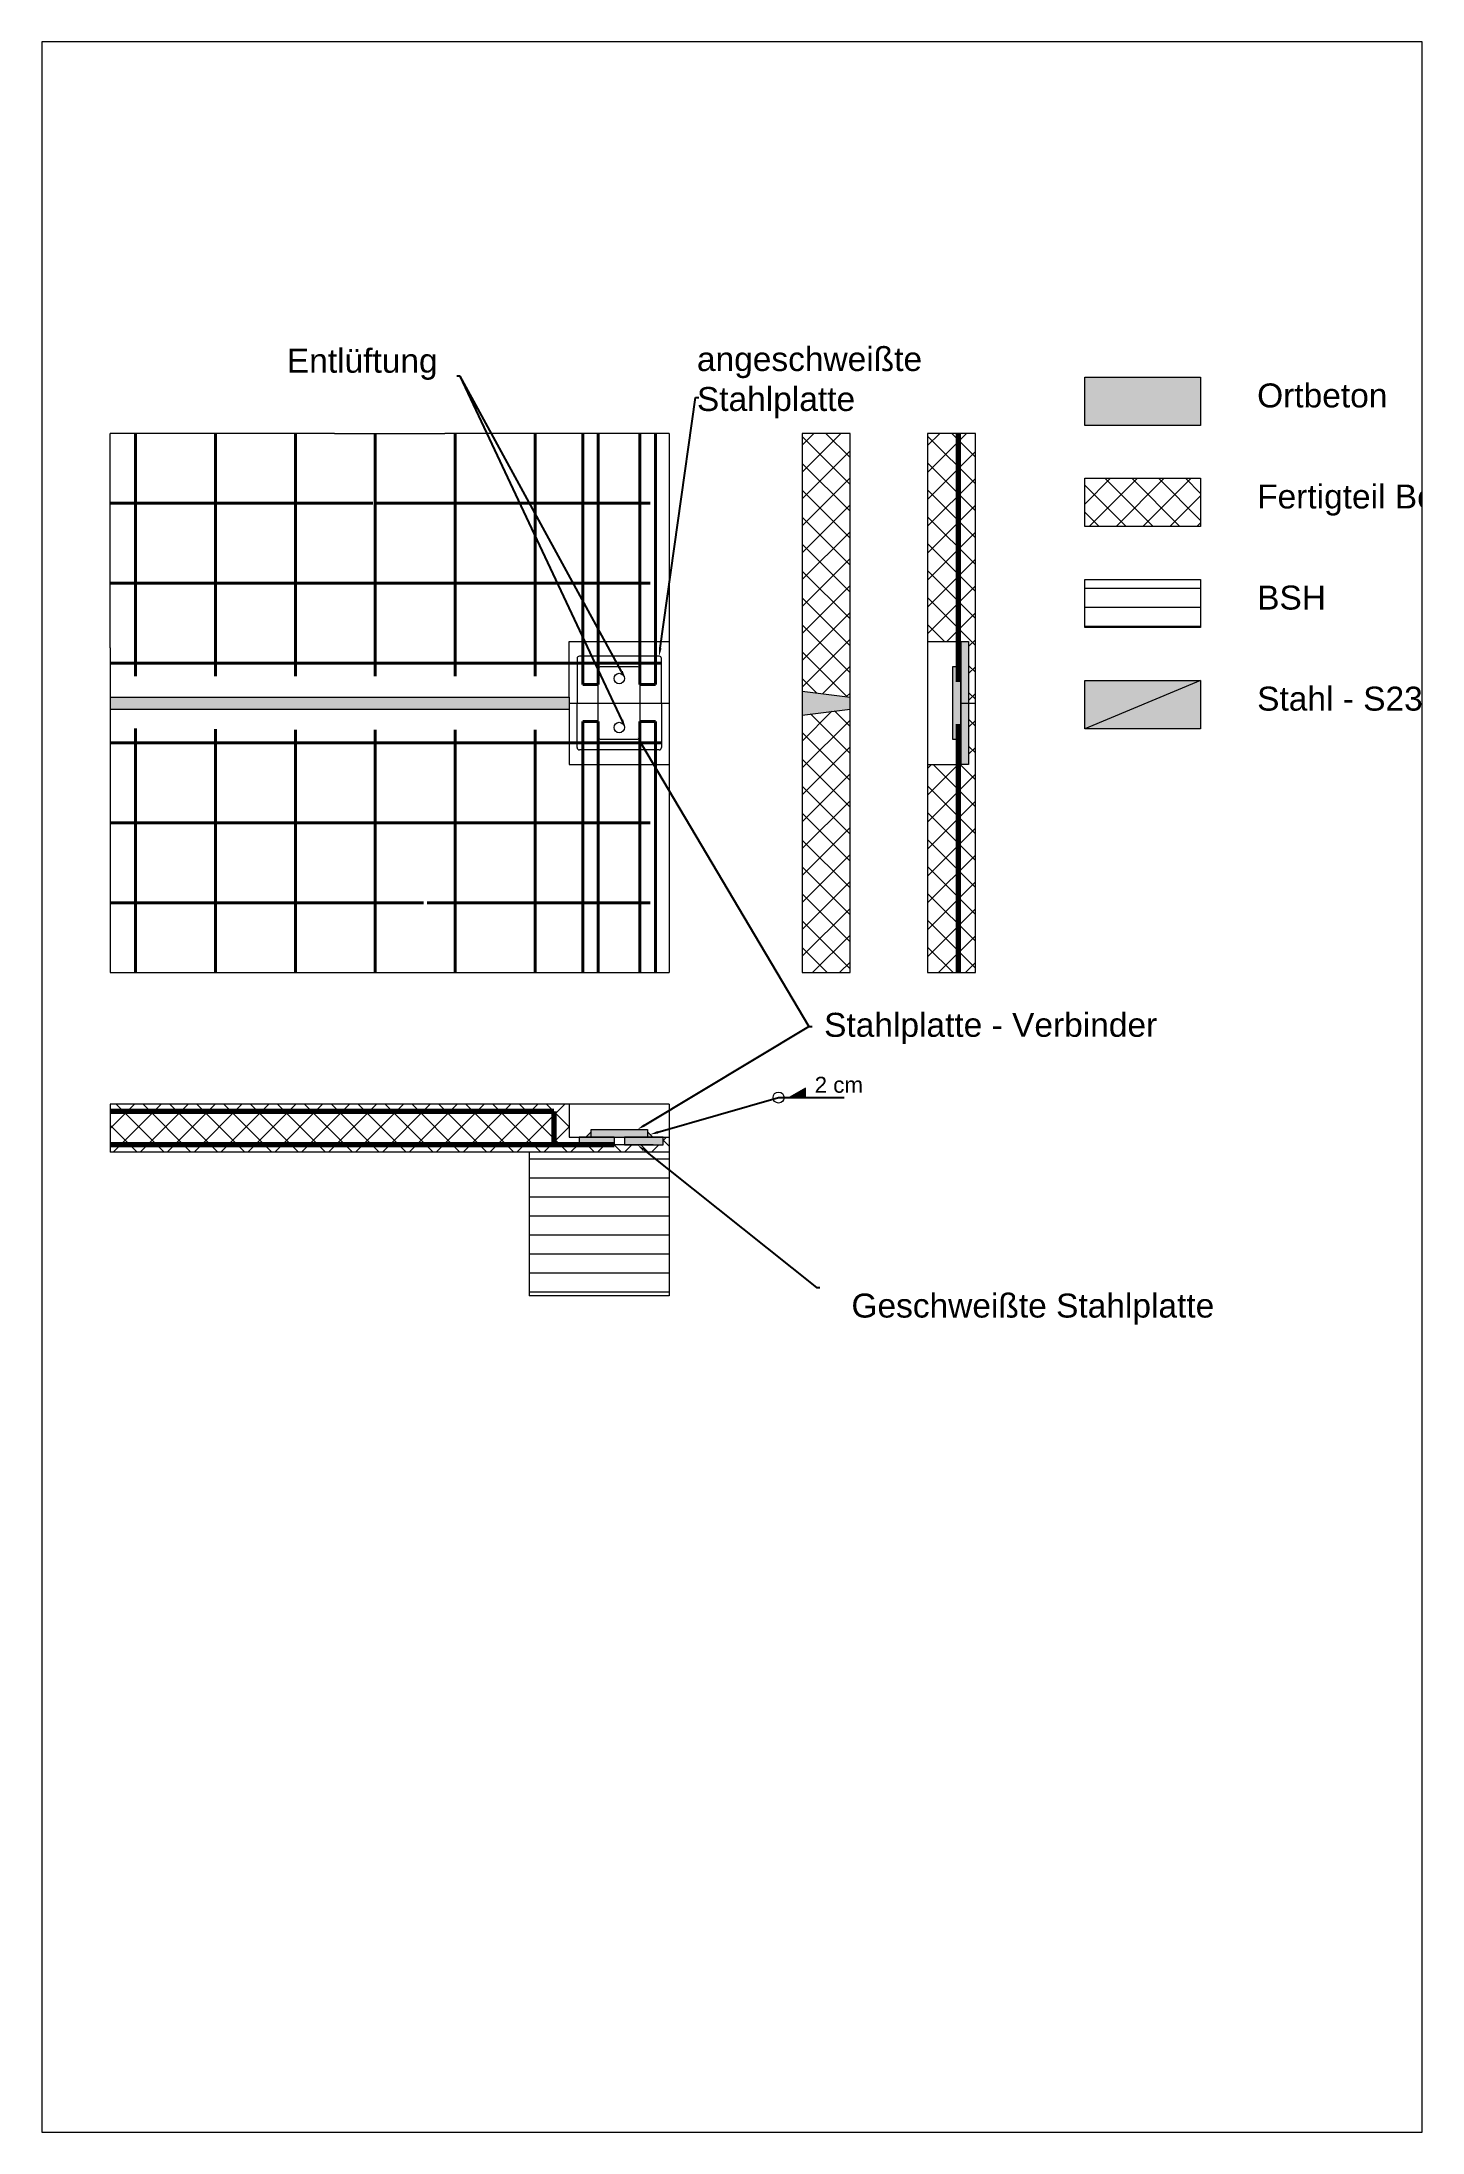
# Paper-space layout 'Stahlplatte' of a CAD drawing. Header units: millimetres. Extents: x 0.013 to 0.198, y 0.004 to 0.285.
# The model-space entities are those that its viewports show. They can reach past a viewport. Long polylines and large blocks are cut down to what shows.
import ezdxf
from ezdxf import colors
from ezdxf.entities.mleader import LeaderData, LeaderLine
from ezdxf.math import Vec2, Vec3

# ---------------------------------------------------------------- set-up
doc = ezdxf.new("R2010")
doc.units = ezdxf.units.MM
doc.header["$LTSCALE"] = 5
doc.layers.add('dick', color=7, linetype='Continuous')
doc.styles.get("Standard").update_dxf_attribs({"font": 'arial.ttf'})
doc.linetypes.add('ZIGZAG', pattern='A,0.00254,-5.08,[131,ltypeshp.shx,S=5.08,R=0,X=-5.08,Y=0],-10.16,[131,ltypeshp.shx,S=5.08,R=180,X=5.08,Y=0],-5.08', length=20.32254)

msp = doc.modelspace()

# ---------------------------------------------------------------- hatches: boundary and pattern name
at = {"linetype": 'Continuous', "lineweight": 9, "transparency": 33554559}
h = msp.add_hatch(color=8, dxfattribs=at)
h.dxf.hatch_style = 1
h.paths.add_polyline_path([(18116, 2597.7), (18116, 2718.6), (17825.9, 2718.6), (17825.9, 2597.7)])
at = {"linetype": 'Continuous', "lineweight": 9, "transparency": 33554687}
h = msp.add_hatch(dxfattribs=at)
h.set_pattern_fill('ANSI37', color=256, scale=15)
h.set_pattern_definition([(45, (14637.06, 0), (-33.67596, 33.67596), []), (135, (14637.06, 0), (-33.67596, -33.67596), [])])
h.paths.add_polyline_path([(17238.3, 2577.9), (17208.3, 2577.9), (17118.3, 2577.9), (17118.3, 1932.9), (17238.3, 1917.9)])
h.paths.add_polyline_path([(17238.3, 1887.9), (17118.3, 1872.9), (17118.3, 1227.9), (17148.3, 1227.9), (17238.3, 1227.9)])
h = msp.add_hatch(dxfattribs=at)
h.set_pattern_fill('ANSI37', color=256, scale=15)
h.paths.add_polyline_path([(17510, 2577.9), (17432.2, 2577.9), (17432.2, 2057), (17510, 2057)])
h.paths.add_polyline_path([(17510, 1748.8), (17432.2, 1748.8), (17432.2, 1227.9), (17462.2, 1227.9), (17510, 1227.9)])
h.paths.add_polyline_path([(17552.2, 1902.9), (17535.2, 1902.9), (17535.2, 1748.8), (17515.2, 1748.8), (17510, 1748.8), (17510, 1227.9), (17552.2, 1227.9)])
h.paths.add_polyline_path([(17552.2, 2577.9), (17522.2, 2577.9), (17510, 2577.9), (17510, 2057), (17515.2, 2057), (17535.2, 2057), (17535.2, 1902.9), (17552.2, 1902.9)])
h = msp.add_hatch(dxfattribs=at)
h.set_pattern_fill('ANSI37', color=256, scale=15)
h.set_pattern_definition([(45, (-335.54, 0), (-33.67596, 33.67596), []), (135, (-335.54, 0), (-33.67596, -33.67596), [])])
h.paths.add_polyline_path([(18116, 2344.7), (18116, 2465.5), (17825.9, 2465.5), (17825.9, 2344.7)])
at = {"lineweight": 9, "transparency": 33554687}
h = msp.add_hatch(dxfattribs=at)
h.set_pattern_fill('ANSI31', color=256, scale=15, angle=315)
h.set_pattern_definition([(0, (-335.54, 0), (1e-14, 47.625), [])])
h.paths.add_polyline_path([(17825.9, 2212.5), (17825.9, 2091.6), (18116, 2091.6), (18116, 2212.5)])
at = {"linetype": 'Continuous', "lineweight": 9, "transparency": 33554687}
h = msp.add_hatch(color=256, dxfattribs=at)
h.dxf.hatch_style = 1
h.paths.add_polyline_path([(17535.2, 1902.9), (17515.2, 1902.9), (17515.2, 1748.8), (17535.2, 1748.8)])
h.paths.add_polyline_path([(17535.2, 2057), (17515.2, 2057), (17515.2, 1902.9), (17535.2, 1902.9)])
at = {"linetype": 'Continuous', "lineweight": 9, "transparency": 33554516}
h = msp.add_hatch(color=256, dxfattribs=at)
h.dxf.hatch_style = 1
h.paths.add_polyline_path([(17515.2, 1994.2), (17495.2, 1994.2), (17495.2, 1811.6), (17515.2, 1811.6)])
at = {"lineweight": 9, "transparency": 33554516}
h = msp.add_hatch(color=256, dxfattribs=at)
h.dxf.hatch_style = 1
h.paths.add_polyline_path([(18116, 1959.4), (17825.9, 1959.4), (17825.9, 1838.6)])
at = {"lineweight": 9, "transparency": 33554687}
h = msp.add_hatch(color=256, dxfattribs=at)
h.dxf.hatch_style = 1
h.paths.add_polyline_path([(18116, 1959.4), (17825.9, 1838.6), (18116, 1838.6)])
at = {"linetype": 'Continuous', "lineweight": 9, "transparency": 33554559}
h = msp.add_hatch(color=8, dxfattribs=at)
h.dxf.hatch_style = 1
h.paths.add_polyline_path([(16535, 1917.9), (15386.1, 1917.9), (15386.1, 1887.9), (16535, 1887.9)])
h = msp.add_hatch(color=8, dxfattribs=at)
h.dxf.hatch_style = 1
h.paths.add_polyline_path([(17238.3, 1917.9), (17118.3, 1932.9), (17118.3, 1872.9), (17238.3, 1887.9)])
at = {"linetype": 'Continuous', "lineweight": 9, "transparency": 33554687}
h = msp.add_hatch(dxfattribs=at)
h.set_pattern_fill('ANSI37', color=256, scale=15)
h.paths.add_polyline_path([(16496.7, 880), (15386.1, 880), (15386.1, 796.7), (16496.7, 796.7)], flags=17)
h.paths.add_polyline_path([(16535, 898.4), (15386.1, 898.4), (15386.1, 880), (16496.7, 880), (16496.7, 796.7), (16560.1, 796.7), (16560.1, 816), (16535, 816)])
h.paths.add_polyline_path([(16785, 816), (16770.3, 816), (16770.3, 796.7), (16673.6, 796.7), (16647.4, 796.7), (16560.1, 796.7), (15386.1, 796.7), (15386.1, 778.4), (16785, 778.4)])
at = {"lineweight": 9, "transparency": 33554687}
h = msp.add_hatch(color=256, dxfattribs=at)
h.dxf.hatch_style = 1
h.paths.add_polyline_path([(17126.6, 938.6), (17086.1, 915.2), (17126.6, 915.2)])
h = msp.add_hatch(color=256, dxfattribs=at)
h.dxf.hatch_style = 1
h.paths.add_polyline_path([(16770.3, 816), (16673.6, 816), (16673.6, 796.7), (16770.3, 796.7)])
h.paths.add_polyline_path([(16647.4, 816), (16560.1, 816), (16560.1, 796.7), (16647.4, 796.7)])
at = {"lineweight": 9, "true_color": 0x293189, "transparency": 33554516}
h = msp.add_hatch(color=177, dxfattribs=at)
h.dxf.hatch_style = 1
h.paths.add_polyline_path([(16590, 829.6), (16576.4, 816), (16590, 816)])
h.paths.add_polyline_path([(16730.9, 829.6), (16730.9, 816), (16744.5, 816)])
at = {"lineweight": 9, "transparency": 33554516}
h = msp.add_hatch(color=256, dxfattribs=at)
h.dxf.hatch_style = 1
h.paths.add_polyline_path([(16730.9, 835.2), (16590, 835.2), (16590, 816), (16647.4, 816), (16673.6, 816), (16730.9, 816)])
at = {"lineweight": 9, "transparency": 33554687}
h = msp.add_hatch(dxfattribs=at)
h.set_pattern_fill('ANSI31', color=256, scale=15, angle=315)
h.paths.add_polyline_path([(16435, 778.4), (16435, 418.4), (16785, 418.4), (16785, 778.4)])

# ---------------------------------------------------------------- linework, layer by layer
at = {"color": 7, "linetype": 'Continuous', "lineweight": 9}
for p, q in [((15947.3, 2577.9), (15386.1, 2577.9)), ((15386.1, 2041.2), (15386.1, 2577.9)), ((16785, 2577.9), (16223.8, 2577.9)), ((17432.2, 2057), (17515.2, 2057)), ((17515.2, 2057), (17515.2, 1748.8)), ((17515.2, 1902.9), (17552.2, 1902.9)), ((15386.1, 1764.6), (15386.1, 1227.9)), ((17432.2, 1748.8), (17515.2, 1748.8)), ((15386.1, 1227.9), (15911.3, 1227.9)), ((16187.8, 1227.9), (16785, 1227.9)), ((15386.1, 898.4), (15386.1, 778.4))]:
    msp.add_line(p, q, dxfattribs=at)
at = {"color": 0, "linetype": 'ZIGZAG', "lineweight": 9}
for p, q in [((15947.3, 2577.9), (16223.8, 2577.9)), ((15386.1, 2041.2), (15386.1, 1764.6)), ((15911.3, 1227.9), (16187.8, 1227.9))]:
    msp.add_line(p, q, dxfattribs=at)
at = {"lineweight": 9}
for p, q in [((16785, 2577.9), (16785, 1227.9)), ((16535, 1917.9), (16535, 2057)), ((16535, 2057), (16785, 2057)), ((16554.8, 2014.4), (16554.8, 1902.9)), ((16760.3, 2020.2), (16560.7, 2020.2)), ((16766.2, 1902.9), (16766.2, 2014.4)), ((18116, 1959.4), (17825.9, 1838.6)), ((15386.1, 1917.9), (16535, 1917.9)), ((15386.1, 1887.9), (16535, 1887.9)), ((16535, 1917.9), (16535, 1887.9)), ((16535, 1902.9), (16785, 1902.9)), ((16535, 1887.9), (16535, 1748.8)), ((16554.8, 1902.9), (16766.2, 1902.9)), ((16554.8, 1791.4), (16554.8, 1902.9)), ((16766.2, 1902.9), (16766.2, 1791.4)), ((16760.3, 1785.5), (16560.7, 1785.5)), ((16535, 1748.8), (16785, 1748.8)), ((16785, 898.4), (15386.1, 898.4)), ((16535, 898.4), (16535, 816)), ((16785, 898.4), (16785, 418.4)), ((16535, 816), (16647.4, 816)), ((16576.4, 816), (16590, 829.6)), ((16590, 835.2), (16730.9, 835.2)), ((16590, 816), (16590, 835.2)), ((16647.4, 816), (16590, 816)), ((16647.4, 816), (16647.4, 796.7)), ((16647.4, 816), (16673.6, 816)), ((16673.6, 796.7), (16647.4, 796.7)), ((16673.6, 816), (16673.6, 796.7)), ((16673.6, 816), (16785, 816)), ((16730.9, 816), (16673.6, 816)), ((16745.3, 796.7), (16673.6, 796.7)), ((16730.9, 835.2), (16730.9, 816)), ((16744.5, 816), (16730.9, 829.6)), ((16785, 778.4), (15386.1, 778.4)), ((16435, 778.4), (16435, 418.4)), ((16785, 418.4), (16435, 418.4))]:
    msp.add_line(p, q, dxfattribs=at)
at = {"color": 0, "linetype": 'Continuous', "lineweight": 9}
for p, q in [((17118.3, 2577.9), (17118.3, 1227.9)), ((17238.3, 2577.9), (17118.3, 2577.9)), ((17238.3, 2577.9), (17208.3, 2577.9)), ((17238.3, 1227.9), (17238.3, 2577.9)), ((17432.2, 2577.9), (17432.2, 1227.9)), ((17552.2, 2577.9), (17432.2, 2577.9)), ((17552.2, 2577.9), (17522.2, 2577.9)), ((17552.2, 1227.9), (17552.2, 2577.9)), ((17118.3, 1932.9), (17238.3, 1917.9)), ((17118.3, 1872.9), (17238.3, 1887.9)), ((17118.3, 1227.9), (17238.3, 1227.9)), ((17118.3, 1227.9), (17148.3, 1227.9)), ((17432.2, 1227.9), (17552.2, 1227.9)), ((17432.2, 1227.9), (17462.2, 1227.9))]:
    msp.add_line(p, q, dxfattribs=at)
at = {"lineweight": 9}
for points in [[(17825.9, 2718.6), (18116, 2718.6), (18116, 2597.7), (17825.9, 2597.7)], [(17825.9, 2465.5), (18116, 2465.5), (18116, 2344.7), (17825.9, 2344.7)], [(17825.9, 2212.5), (18116, 2212.5), (18116, 2091.6), (17825.9, 2091.6)], [(17825.9, 1959.4), (18116, 1959.4), (18116, 1838.6), (17825.9, 1838.6)]]:
    msp.add_lwpolyline(points, close=True, dxfattribs=at)
at = {"color": 7, "linetype": 'Continuous', "lineweight": 9}
for points in [[(17515.2, 2057), (17535.2, 2057), (17535.2, 1748.8), (17515.2, 1748.8)], [(17495.2, 1994.2), (17515.2, 1994.2), (17515.2, 1811.6), (17495.2, 1811.6)]]:
    msp.add_lwpolyline(points, close=True, dxfattribs=at)
at = {"lineweight": 9}
msp.add_lwpolyline([(16613.8, 1994.2), (16706.3, 1994.2, -0.414214), (16712.1, 1988.3), (16712.1, 1817.5, -0.414214), (16706.3, 1811.6), (16613.8, 1811.6, -0.414214), (16607.9, 1817.5), (16607.9, 1988.3, -0.414214)], format="xyb", close=True, dxfattribs=at)
for points in [[(17126.6, 915.2), (17126.6, 938.6), (17086.1, 915.2)], [(16647.4, 816), (16560.1, 816), (16560.1, 796.7), (16647.4, 796.7)], [(16673.6, 796.7), (16770.3, 796.7), (16770.3, 816), (16673.6, 816)]]:
    msp.add_lwpolyline(points, dxfattribs=at)
for centre, radius in [((16660.5, 1964.3), 13.1), ((16660.5, 1841.5), 13.1), ((17059.2, 915.2), 13.8)]:
    msp.add_circle(centre, radius, dxfattribs=at)
for centre, start, end in [((16560.7, 2014.4), 90, 180), ((16760.3, 2014.4), 0, 90), ((16560.7, 1791.4), 180, 270), ((16760.3, 1791.4), 270, 0)]:
    msp.add_arc(centre, 5.88, start, end, dxfattribs=at)
at = {"layer": 'dick', "lineweight": 40}
for p, q in [((15449.5, 1969.8), (15449.5, 2577.9)), ((15649.5, 1969.8), (15649.5, 2577.9)), ((15849.5, 1969.8), (15849.5, 2577.9)), ((16049.5, 1969.8), (16049.5, 2577.9)), ((16249.5, 1969.8), (16249.5, 2577.9)), ((16449.5, 1969.8), (16449.5, 2577.9)), ((16569.2, 2577.9), (16569.2, 1949.3)), ((16607.9, 2577.9), (16607.9, 1949.3)), ((16712.1, 2577.9), (16712.1, 1949.3)), ((16750.9, 2577.9), (16750.9, 1949.3)), ((16043.2, 2402.9), (15386.1, 2402.9)), ((16737.5, 2402.9), (16049.7, 2402.9)), ((16737.5, 2202.9), (15386.1, 2202.9)), ((16766.2, 2002.9), (15386.1, 2002.9)), ((16569.2, 1949.3), (16607.9, 1949.3)), ((16712.1, 1949.3), (16750.9, 1949.3)), ((15449.5, 1839), (15449.5, 1227.9)), ((15649.5, 1837.4), (15649.5, 1227.9)), ((15849.5, 1836), (15849.5, 1227.9)), ((16049.5, 1836), (16049.5, 1227.9)), ((16249.5, 1836), (16249.5, 1227.9)), ((16449.5, 1836), (16449.5, 1227.9)), ((16569.2, 1227.9), (16569.2, 1856.5)), ((16569.2, 1856.5), (16607.9, 1856.5)), ((16607.9, 1227.9), (16607.9, 1856.5)), ((16712.1, 1227.9), (16712.1, 1856.5)), ((16712.1, 1856.5), (16750.9, 1856.5)), ((16750.9, 1227.9), (16750.9, 1856.5)), ((16766.2, 1802.9), (15386.1, 1802.9)), ((16737.5, 1602.9), (15386.1, 1602.9)), ((16170.5, 1402.9), (15386.1, 1402.9)), ((16737.5, 1402.9), (16179.4, 1402.9))]:
    msp.add_line(p, q, dxfattribs=at)
at = {"layer": 'dick', "lineweight": 70}
for p, q in [((17510, 1955.7), (17510, 2577.9)), ((17510, 1227.9), (17510, 1850)), ((16496.7, 880), (15386.1, 880)), ((16496.7, 880), (16496.7, 796.7)), ((16647.4, 796.7), (15386.1, 796.7))]:
    msp.add_line(p, q, dxfattribs=at)

# ---------------------------------------------------------------- texts
at = {"lineweight": 9, "attachment_point": 1}
for s, width, insert, char_height in [('Entlüftung', 930.194, (15828.3, 2789.9), 60), ('angeschweißte Stahlplatte', 543.096, (16854.9, 2794.1), 60), ('Ortbeton', 930.194, (18257.4, 2703), 60), ('Fertigteil Beton', 930.194, (18257.4, 2450), 60), ('BSH', 930.194, (18257.4, 2196.9), 60), ('Stahl - S235', 930.194, (18257.4, 1943.9), 60), ('Stahlplatte - Verbinder', 930.194, (17173.3, 1127.3), 60), ('2 cm', 170.806, (17149.6, 967.2), 40), ('Geschweißte Stahlplatte', 930.194, (17241.7, 424.4), 60)]:
    msp.add_mtext_dynamic_manual_height_columns(s, width=width, gutter_width=12.5, heights=[0], dxfattribs=dict(at, insert=insert, char_height=char_height))

# ---------------------------------------------------------------- leaders
at = {"lineweight": 9}
ml = msp.add_multileader_mtext('Standard', dxfattribs=at)
ml.set_content('', color=256)
ml.set_leader_properties()
ml.build(insert=Vec2(0, 0))
ml.multileader.update_dxf_attribs({"arrow_head_size": 20})
ctx = ml.context
ctx.base_point, ctx.arrow_head_size, ctx.plane_origin = Vec3(16250, 2721.3), 20, Vec3(16963.8, 1817.5)
ctx.text_align_type = 2
notes = []
notes.append((ctx, [(1, (1, 1, 0), (16262, 2721.3), (-1, 0), 8, [(0, [(16676, 1841.5)], 0, [])])]))
ctx.mtext.insert, ctx.mtext.alignment, ctx.mtext.flow_direction = Vec3(16252, 2723.3), 3, 5
ml = msp.add_multileader_mtext('Standard', dxfattribs=at)
ml.set_content('', color=256)
ml.set_leader_properties()
ml.build(insert=Vec2(0, 0))
ml.multileader.update_dxf_attribs({"arrow_head_size": 20})
ctx = ml.context
ctx.base_point, ctx.arrow_head_size, ctx.plane_origin = Vec3(16250, 2721.3), 20, Vec3(16963.8, 1988.3)
ctx.text_align_type = 2
notes.append((ctx, [(1, (1, 1, 0), (16262, 2721.3), (-1, 0), 8, [(0, [(16676, 1964.3)], 0, [])])]))
ctx.mtext.insert, ctx.mtext.alignment, ctx.mtext.flow_direction = Vec3(16252, 2723.3), 3, 5
ml = msp.add_multileader_mtext('Standard', dxfattribs=at)
ml.set_content('', color=256)
ml.set_leader_properties()
ml.build(insert=Vec2(0, 0))
ml.multileader.update_dxf_attribs({"arrow_head_size": 20})
ctx = ml.context
ctx.base_point, ctx.arrow_head_size, ctx.plane_origin = Vec3(16859.6, 2668), 20, Vec3(16760.3, 2020.2)
notes.append((ctx, [(0, (1, 1, 0), (16851.6, 2668), (1, 0), 8, [(0, [(16760.3, 2020.2)], 0, [])])]))
ctx.mtext.insert, ctx.mtext.flow_direction = Vec3(16861.6, 2670), 5
ml = msp.add_multileader_mtext('Standard', dxfattribs=at)
ml.set_content('', color=256)
ml.set_leader_properties()
ml.build(insert=Vec2(0, 0))
ml.multileader.update_dxf_attribs({"arrow_head_size": 20})
ctx = ml.context
ctx.base_point, ctx.arrow_head_size, ctx.plane_origin = Vec3(17143.3, 1093.2), 20, Vec3(16706.3, 1817.5)
notes.append((ctx, [(0, (1, 1, 0), (17135.3, 1093.2), (1, 0), 8, [(0, [(16706.3, 1817.5)], 0, [])])]))
ctx.mtext.insert, ctx.mtext.flow_direction = Vec3(17145.3, 1095.2), 5
ml = msp.add_multileader_mtext('Standard', dxfattribs=at)
ml.set_content('', color=256)
ml.set_leader_properties()
ml.build(insert=Vec2(0, 0))
ml.multileader.update_dxf_attribs({"arrow_head_size": 20})
ctx = ml.context
ctx.base_point, ctx.arrow_head_size, ctx.plane_origin = Vec3(17143.3, 1093.2), 20, Vec3(16705.9, 835.2)
notes.append((ctx, [(0, (1, 1, 0), (17135.3, 1093.2), (1, 0), 8, [(0, [(16705.9, 835.2)], 0, [])])]))
ctx.mtext.insert, ctx.mtext.flow_direction = Vec3(17145.3, 1095.2), 5
ml = msp.add_multileader_mtext('Standard', dxfattribs=at)
ml.set_content('', color=256)
ml.set_leader_properties()
ml.build(insert=Vec2(0, 0))
ml.multileader.update_dxf_attribs({"arrow_head_size": 20})
ctx = ml.context
ctx.base_point, ctx.arrow_head_size, ctx.plane_origin = Vec3(17223.8, 915.2), 20, Vec3(17146.1, 1090.6)
notes.append((ctx, [(0, (1, 1, 0), (17059.2, 915.2), (1, 0), 164.5, [(0, [(16737.7, 822.8)], 0, [])])]))
ctx.mtext.insert, ctx.mtext.flow_direction = Vec3(17225.8, 917.2), 5
ml = msp.add_multileader_mtext('Standard', dxfattribs=at)
ml.set_content('', color=256)
ml.set_leader_properties()
ml.build(insert=Vec2(0, 0))
ml.multileader.update_dxf_attribs({"arrow_head_size": 20})
ctx = ml.context
ctx.base_point, ctx.arrow_head_size, ctx.plane_origin = Vec3(17162.3, 440), 20, Vec3(16705.9, 796.7)
notes.append((ctx, [(0, (1, 1, 0), (17154.3, 440), (1, 0), 8, [(0, [(16705.9, 796.7)], 0, [])])]))
ctx.mtext.insert, ctx.mtext.flow_direction = Vec3(17164.3, 442), 5
for ctx, leaders in notes:
    for number, flags, end, landing, length, lines in leaders:
        leader = LeaderData()
        leader.index, (leader.has_last_leader_line, leader.has_dogleg_vector, leader.attachment_direction) = number, flags
        leader.last_leader_point, leader.dogleg_vector, leader.dogleg_length = Vec3(end), Vec3(landing), length
        for number, points, colour, breaks in lines:
            line = LeaderLine()
            line.index, line.vertices, line.color, line.breaks = number, Vec3.list(points), colors.encode_raw_color(colour), breaks
            leader.lines.append(line)
        ctx.leaders.append(leader)

psp = doc.layouts.new('Stahlplatte')

# ---------------------------------------------------------------- viewports
at = {"layer": '0', "view_target_point": (5.18531, 1.54929)}
psp.add_viewport(center=(0.10562, 0.14478), size=(0.18552, 0.280933), view_center_point=(16937.55448, 939.99769), view_height=5233.360985, dxfattribs=at)

doc.saveas('drawing.dxf')
